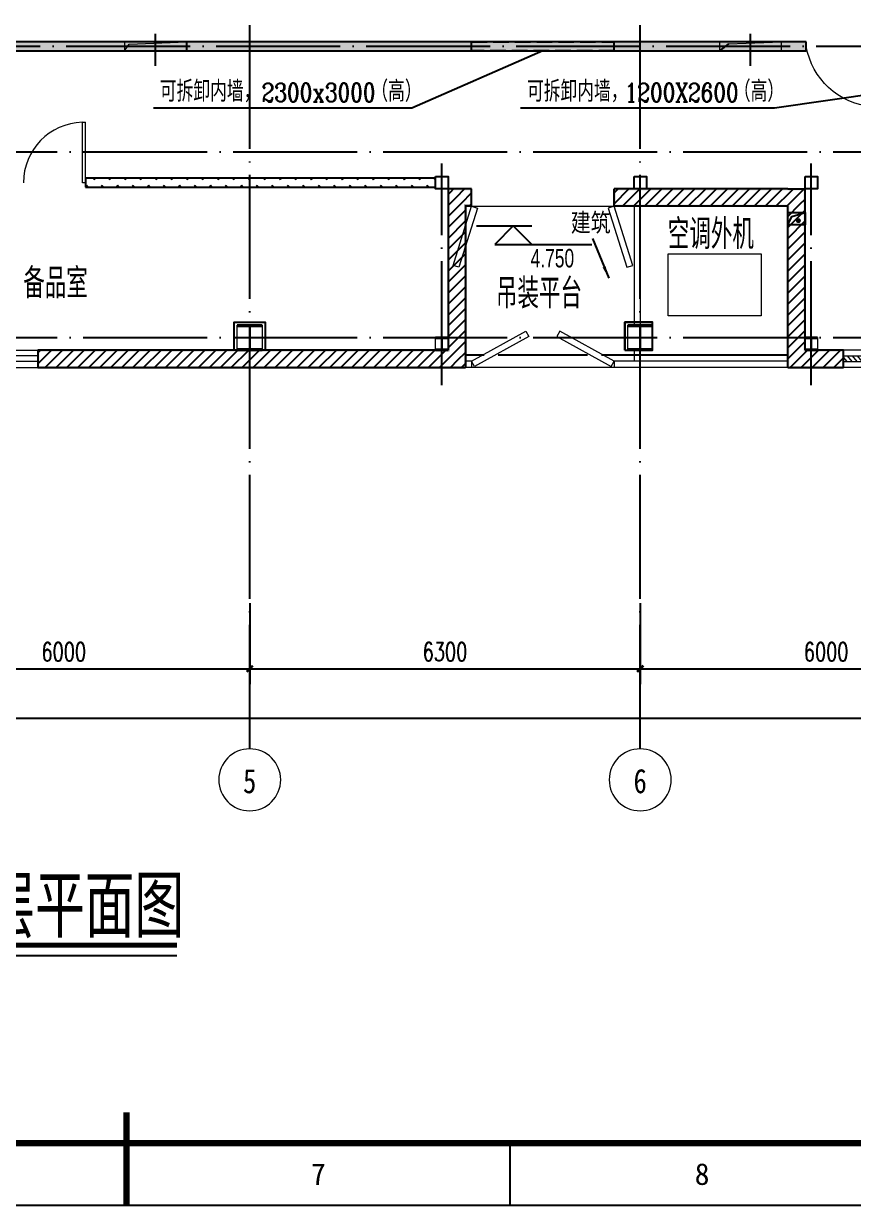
# Model space of a CAD drawing. Extents: x 3213259 to 3716512, y 332899 to 392399.
# Drawn here: x 3614073 to 3627457, y 350299 to 369414 of the extents above; entities that cross this region are included whole.
import ezdxf
from ezdxf.enums import TextEntityAlignment as Align

# ---------------------------------------------------------------- set-up
doc = ezdxf.new("R2010")
doc.units = 0
doc.header["$LTSCALE"] = 1000
doc.header["$MEASUREMENT"] = 0
doc.linetypes.add('DASH', pattern=[0.35, 0.25, -0.1])
doc.linetypes.add('DOTE', pattern=[2.42, 2, -0.2, 0.02, -0.2])
for name, color, linetype in [('AXIS', 3, 'Continuous'), ('COLUMN', 2, 'Continuous'), ('DIM_ELEV', 3, 'Continuous'), ('DIM_LEAD', 3, 'Continuous'), ('DIM_SYMB', 3, 'Continuous'), ('DOTE', 1, 'DOTE'), ('JQFrame_DefaultLayer', 7, 'Continuous'), ('JZX_WALL', 50, 'Continuous'), ('M_Dim', 3, 'Continuous'), ('PUB_HATCH', 8, 'Continuous'), ('PUB_TEXT', 7, 'Continuous'), ('PUB_WALL', 9, 'Continuous'), ('WALL', 7, 'Continuous'), ('WALL-MOVE', 6, 'Continuous'), ('暖通', 151, 'Continuous'), ('立面填充', 8, 'Continuous'), ('防火外包', 12, 'Continuous')]:
    doc.layers.add(name, color=color, linetype=linetype)
for name, color, linetype, lineweight in [('JZX_ViewLine', 30, 'Continuous', 0), ('S-GRID-IDEN', 7, 'Continuous', 18), ('window', 141, 'Continuous', 5), ('通风', 4, 'Continuous', 9)]:
    doc.layers.add(name, color=color, linetype=linetype, lineweight=lineweight)
doc.styles.add('_TCH_DIM', font='sepd_tss.shx', dxfattribs={"bigfont": 'sepd_hzt.shx'})
doc.styles.add('_TCH_DIM_T3', font='SIMPLEX.shx', dxfattribs={"width": 0.705882, "bigfont": 'GBCBIG'})
doc.styles.add('HZ', font='complex8.shx', dxfattribs={"width": 0.8, "bigfont": 'hztxt.shx'})
doc.styles.add('JQFrame_markText', font='txt')
doc.styles.add('sepd_yb2', font='sepd_gbe.shx', dxfattribs={"width": 0.8, "bigfont": 'sepd_gbc.shx'})
doc.styles.get("Standard").update_dxf_attribs({"font": 'SIMPLEX.shx', "bigfont": 'gbcbig.shx'})
doc.dimstyles.new('_TCH_ARCH&&100', dxfattribs={"dimtxt": 297.5, "dimasz": 100, "dimexe": 250, "dimexo": 300, "dimgap": 126.25, "dimtad": 1, "dimdec": 0, "dimzin": 0, "dimdsep": 46, "dimtxsty": '_TCH_DIM_T3', "dimblk": 'ARCHTICK', "dimcen": 0.09, "dimclrt": 7, "dimazin": 2, "dimtfac": 1, "dimtdec": 0, "dimtix": 1, "dimtmove": 2, "dimatfit": 3, "dimfxl": 1, "dimtolj": 1, "dimtzin": 0, "dimarcsym": 0})
pattern_1 = [(45, (-401090.54, -371546.44), (-88.388383, 88.388383), [])]
pattern_2 = [(45, (-401090.54, -371546.47), (-88.388383, 88.388383), [])]
pattern_3 = [(45, (-401048.06, -371600.37), (-125.000003, 125.000003), [40, -136.7767]), (135, (-400769.78, -371600.37), (-125.000003, -125.000003), [40, -136.7767])]

# ---------------------------------------------------------------- blocks, each defined once
blk = doc.blocks.new('轴网 - M_轴线标头 - 圆-208176--3_200m层平面图')
at = {"layer": 'S-GRID-IDEN'}
blk.add_circle((0, 0), 5, dxfattribs=at)
blk = doc.blocks.new('400X400初设工字钢柱')
at = {"layer": 'COLUMN'}
for p, q in [((1414526, 738369), (1414126, 738369)), ((1414126, 738369), (1414126, 738353)), ((1414126, 738353), (1414321, 738353)), ((1414321, 738353), (1414321, 737985)), ((1414331, 737985), (1414331, 738353)), ((1414331, 738353), (1414526, 738353)), ((1414526, 738353), (1414526, 738369)), ((1414321, 737985), (1414126, 737985)), ((1414126, 737985), (1414126, 737969)), ((1414126, 737969), (1414526, 737969)), ((1414526, 737985), (1414331, 737985)), ((1414526, 737969), (1414526, 737985))]:
    blk.add_line(p, q, dxfattribs=at)
at = {"layer": 'JZX_ViewLine'}
blk.add_lwpolyline([(1414126, 738369), (1414526, 738369), (1414526, 737969), (1414126, 737969)], close=True, dxfattribs=at)
blk = doc.blocks.new('200X200初设工字钢柱')
at = {"layer": 'COLUMN'}
for p, q in [((1441726, 719669), (1441526, 719669)), ((1441526, 719669), (1441526, 719661)), ((1441526, 719661), (1441618, 719661)), ((1441623, 719656), (1441623, 719482)), ((1441629, 719482), (1441629, 719656)), ((1441634, 719661), (1441726, 719661)), ((1441726, 719661), (1441726, 719669)), ((1441618, 719477), (1441526, 719477)), ((1441526, 719477), (1441526, 719469)), ((1441526, 719469), (1441726, 719469)), ((1441726, 719477), (1441634, 719477)), ((1441726, 719469), (1441726, 719477))]:
    blk.add_line(p, q, dxfattribs=at)
for centre, start, end in [((1441618, 719656), 0, 90), ((1441634, 719656), 90, 180), ((1441618, 719482), 270, 0), ((1441634, 719482), 180, 270)]:
    blk.add_arc(centre, 5, start, end, dxfattribs=at)
at = {"layer": 'JZX_ViewLine'}
blk.add_lwpolyline([(1441526, 719669), (1441726, 719669), (1441726, 719469), (1441526, 719469)], close=True, dxfattribs=at)
blk = doc.blocks.new('_ArchTick')
at = {"color": 0, "linetype": 'ByBlock', "const_width": 0.4}
blk.add_lwpolyline([(-0.5, -0.5), (0.5, 0.5)], dxfattribs=at)
blk = doc.blocks.new('*D120')
at = {"layer": 'AXIS', "color": 0, "lineweight": -2}
for p, q in [((1946785, 289943), (1946785, 289007)), ((1993645, 289943), (1993645, 289007)), ((1946785, 289257), (1993645, 289257))]:
    blk.add_line(p, q, dxfattribs=at)
at = {"layer": 'Defpoints', "color": 0}
for p in [(1946785, 290243), (1993645, 290243), (1993645, 289257)]:
    blk.add_point(p, dxfattribs=at)
at = {"layer": 'AXIS', "color": 0, "lineweight": -2, "xscale": 100, "yscale": 100, "zscale": 100, "rotation": 180}
blk.add_blockref('_ArchTick', (1946785, 289257), dxfattribs=at)
at = {"layer": 'AXIS', "color": 0, "lineweight": -2, "xscale": 100, "yscale": 100, "zscale": 100}
blk.add_blockref('_ArchTick', (1993645, 289257), dxfattribs=at)
at = {"layer": 'AXIS', "color": 7, "insert": (1970215, 289532), "char_height": 297.5, "attachment_point": 5, "style": '_TCH_DIM_T3'}
blk.add_mtext('\\A1;46860', dxfattribs=at)
blk = doc.blocks.new('*D125')
at = {"layer": 'AXIS', "color": 0, "lineweight": -2}
for p, q in [((1968565, 291113), (1968565, 289807)), ((1974565, 291113), (1974565, 289807)), ((1968565, 290057), (1974565, 290057))]:
    blk.add_line(p, q, dxfattribs=at)
at = {"layer": 'Defpoints', "color": 0}
for p in [(1968565, 291413), (1974565, 291413), (1974565, 290057)]:
    blk.add_point(p, dxfattribs=at)
at = {"layer": 'AXIS', "color": 0, "lineweight": -2, "xscale": 100, "yscale": 100, "zscale": 100, "rotation": 180}
blk.add_blockref('_ArchTick', (1968565, 290057), dxfattribs=at)
at = {"layer": 'AXIS', "color": 0, "lineweight": -2, "xscale": 100, "yscale": 100, "zscale": 100}
blk.add_blockref('_ArchTick', (1974565, 290057), dxfattribs=at)
at = {"layer": 'AXIS', "color": 7, "insert": (1971565, 290332), "char_height": 297.5, "attachment_point": 5, "style": '_TCH_DIM_T3'}
blk.add_mtext('\\A1;6000', dxfattribs=at)
blk = doc.blocks.new('*D126')
at = {"layer": 'AXIS', "color": 0, "lineweight": -2}
for p, q in [((1974565, 291113), (1974565, 289807)), ((1980865, 291113), (1980865, 289807)), ((1974565, 290057), (1980865, 290057))]:
    blk.add_line(p, q, dxfattribs=at)
at = {"layer": 'Defpoints', "color": 0}
for p in [(1974565, 291413), (1980865, 291413), (1980865, 290057)]:
    blk.add_point(p, dxfattribs=at)
at = {"layer": 'AXIS', "color": 0, "lineweight": -2, "xscale": 100, "yscale": 100, "zscale": 100, "rotation": 180}
blk.add_blockref('_ArchTick', (1974565, 290057), dxfattribs=at)
at = {"layer": 'AXIS', "color": 0, "lineweight": -2, "xscale": 100, "yscale": 100, "zscale": 100}
blk.add_blockref('_ArchTick', (1980865, 290057), dxfattribs=at)
at = {"layer": 'AXIS', "color": 7, "insert": (1977715, 290332), "char_height": 297.5, "attachment_point": 5, "style": '_TCH_DIM_T3'}
blk.add_mtext('\\A1;6300', dxfattribs=at)
blk = doc.blocks.new('*D127')
at = {"layer": 'AXIS', "color": 0, "lineweight": -2}
for p, q in [((1980865, 291113), (1980865, 289807)), ((1986865, 291113), (1986865, 289807)), ((1980865, 290057), (1986865, 290057))]:
    blk.add_line(p, q, dxfattribs=at)
at = {"layer": 'Defpoints', "color": 0}
for p in [(1980865, 291413), (1986865, 291413), (1986865, 290057)]:
    blk.add_point(p, dxfattribs=at)
at = {"layer": 'AXIS', "color": 0, "lineweight": -2, "xscale": 100, "yscale": 100, "zscale": 100, "rotation": 180}
blk.add_blockref('_ArchTick', (1980865, 290057), dxfattribs=at)
at = {"layer": 'AXIS', "color": 0, "lineweight": -2, "xscale": 100, "yscale": 100, "zscale": 100}
blk.add_blockref('_ArchTick', (1986865, 290057), dxfattribs=at)
at = {"layer": 'AXIS', "color": 7, "insert": (1983865, 290332), "char_height": 297.5, "attachment_point": 5, "style": '_TCH_DIM_T3'}
blk.add_mtext('\\A1;6000', dxfattribs=at)
blk = doc.blocks.new('$WINLIB2D$00000039')
at = {"color": 0}
for points in [[(-0.5, 0.5), (-0.5, -0.5)], [(0.5, 0.5), (-0.5, 0.5)], [(0.5, -0.5), (0.5, 0.5)], [(-0.5, 0.167), (0.5, 0.167)], [(-0.384, -0.167), (-0.448, 0.167)], [(-0.316, -0.167), (-0.38, 0.167)], [(-0.248, -0.167), (-0.312, 0.167)], [(-0.18, -0.167), (-0.244, 0.167)], [(-0.112, -0.167), (-0.176, 0.167)], [(-0.044, -0.167), (-0.108, 0.167)], [(0.024, -0.167), (-0.04, 0.167)], [(0.092, -0.167), (0.028, 0.167)], [(0.16, -0.167), (0.096, 0.167)], [(0.228, -0.167), (0.164, 0.167)], [(0.296, -0.167), (0.232, 0.167)], [(0.364, -0.167), (0.3, 0.167)], [(0.432, -0.167), (0.368, 0.167)], [(0.5, -0.167), (0.436, 0.167)], [(-0.452, -0.167), (-0.5, 0.084)], [(-0.5, -0.167), (0.5, -0.167)], [(0.5, -0.5), (-0.5, -0.5)]]:
    blk.add_lwpolyline(points, dxfattribs=at)
blk = doc.blocks.new('$TCHSYS$WIN2D')
for p, q in [((-0.5, 0.5), (0.5, 0.5)), ((-0.5, 0.5), (-0.5, -0.5)), ((0.5, 0.5), (0.5, -0.5)), ((0.5, 0.167), (-0.5, 0.167)), ((0.5, -0.167), (-0.5, -0.167)), ((-0.5, -0.5), (0.5, -0.5))]:
    blk.add_line(p, q)
blk = doc.blocks.new('$DorLib2D$00000001')
for p, q in [((0.45, 0.975), (0.5, 0.975)), ((0.45, 0), (0.45, 0.975)), ((0.5, 0), (0.5, 0.975)), ((0.5, 0), (0.45, 0))]:
    blk.add_line(p, q)
at = {"lineweight": 13}
blk.add_arc((0.475, 0), 0.975, 91.4693, 180, dxfattribs=at)
blk = doc.blocks.new('JQStandardFrame-{4B258A19CBAA4C0C9C101374070B2523}')
at = {"layer": 'JQFrame_DefaultLayer', "color": 3}
blk.add_lwpolyline([(0, 0), (743, 0), (743, 420), (0, 420)], close=True, dxfattribs=at)
at = {"layer": 'JQFrame_DefaultLayer', "color": 3, "const_width": 1}
blk.add_lwpolyline([(25, 10), (733, 10), (733, 410), (25, 410)], close=True, dxfattribs=at)
blk.add_lwpolyline([(371.5, 0), (371.5, 15)], dxfattribs=at)
at = {"layer": 'JQFrame_DefaultLayer', "color": 3}
for points in [[(371.5, 0), (371.5, 10)], [(433.42, 0), (433.42, 10)]]:
    blk.add_lwpolyline(points, dxfattribs=at)
at = {"layer": 'JQFrame_DefaultLayer', "color": 3, "char_height": 3.5, "attachment_point": 5, "style": 'JQFrame_markText'}
for s, insert in [('7', (402.46, 5)), ('8', (464.37, 5))]:
    blk.add_mtext(s, dxfattribs=dict(at, insert=insert))
blk = doc.blocks.new('D3')
at = {"layer": 'DIM_SYMB'}
for points in [[(1980358.9, 296357.8), (1980282.5, 296542.6), (1980257.8, 296532.4)], [(1980358.9, 296357.8), (1980282.5, 296542.6), (1980307.1, 296552.8)]]:
    blk.add_hatch(color=256, dxfattribs=at).paths.add_polyline_path(points)
at = {"layer": 'PUB_HATCH'}
h = blk.add_hatch(dxfattribs=at)
h.set_pattern_fill('石膏板', color=256, scale=50, style=0)
h.set_pattern_definition(pattern_3)
h.paths.add_polyline_path([(1983544.8, 300173.4), (1961344.8, 300173.4), (1961344.8, 300025.4), (1983544.8, 300025.4)])
h = blk.add_hatch(dxfattribs=at)
h.set_pattern_fill('石膏板', color=256, scale=50, style=0)
h.set_pattern_definition(pattern_3)
h.paths.add_polyline_path([(1977564.8, 297973.4), (1971914.8, 297973.4), (1971914.8, 297825.4), (1977564.8, 297825.4)])
h = blk.add_hatch(dxfattribs=at)
h.set_pattern_fill('普通砖', color=256, scale=50, style=0)
h.set_pattern_definition(pattern_2)
h.paths.add_polyline_path([(1978144.8, 297519.4), (1978144.8, 297799.4), (1977764.8, 297799.4), (1978044.8, 297519.4)])
h = blk.add_hatch(dxfattribs=at)
h.set_pattern_fill('普通砖', color=256, scale=50, style=0)
h.set_pattern_definition(pattern_2)
h.paths.add_polyline_path([(1978044.8, 297519.4), (1977764.8, 297799.4), (1977764.8, 295199.4), (1978044.8, 294919.4)])
h = blk.add_hatch(dxfattribs=at)
h.set_pattern_fill('普通砖', color=256, scale=50, style=0)
h.set_pattern_definition(pattern_2)
h.paths.add_polyline_path([(1983338.1, 297612.7), (1983269.8, 297774.4), (1983244.8, 297799.4), (1980444.8, 297799.4), (1980444.8, 297519.4), (1983244.8, 297519.4)])
h = blk.add_hatch(dxfattribs=at)
h.set_pattern_fill('普通砖', color=256, scale=50, style=0)
h.set_pattern_definition(pattern_2)
h.paths.add_polyline_path([(1983338.1, 297612.7), (1983499.8, 297519.4), (1983524.8, 297519.4), (1983524.8, 297799.4), (1983244.8, 297799.4), (1983269.8, 297774.4)])
h = blk.add_hatch(dxfattribs=at)
h.set_pattern_fill('普通砖', color=256, scale=50, style=0)
h.set_pattern_definition(pattern_2)
h.paths.add_polyline_path([(1983244.8, 294919.4), (1983524.8, 295199.4), (1983524.8, 297519.4), (1983499.8, 297519.4), (1983338.1, 297612.7), (1983244.8, 297519.4)])
h = blk.add_hatch(dxfattribs=at)
h.set_pattern_fill('普通砖', color=256, scale=50, style=0)
h.set_pattern_definition(pattern_1)
h.paths.add_polyline_path([(1978044.8, 294919.4), (1977764.8, 295199.4), (1971144.8, 295199.4), (1971144.8, 294919.4)])
h = blk.add_hatch(dxfattribs=at)
h.set_pattern_fill('普通砖', color=256, scale=50, style=0)
h.set_pattern_definition(pattern_1)
h.paths.add_polyline_path([(1983524.8, 295199.4), (1983244.8, 294919.4), (1984144.8, 294919.4), (1984144.8, 295199.4)])
at = {"layer": 'PUB_WALL'}
for points in [[(1983544.8, 300160.9), (1983544.8, 300173.4), (1961344.8, 300173.4), (1961344.8, 300160.9)], [(1983544.8, 300025.4), (1983544.8, 300173.4), (1983532.3, 300160.9), (1983532.3, 300037.9)], [(1983544.8, 300025.4), (1983544.8, 300037.9), (1961344.8, 300037.9), (1961344.8, 300025.4)], [(1977564.8, 297973.4), (1971914.8, 297973.4), (1971927.3, 297960.9), (1977552.3, 297960.9)], [(1971914.8, 297973.4), (1971914.8, 297825.4), (1971927.3, 297837.9), (1971927.3, 297960.9)], [(1971914.8, 297825.4), (1977564.8, 297825.4), (1977552.3, 297837.9), (1971927.3, 297837.9)], [(1977564.8, 297825.4), (1977564.8, 297973.4), (1977552.3, 297960.9), (1977552.3, 297837.9)], [(1978144.8, 297799.4), (1977764.8, 297799.4), (1977789.8, 297774.4), (1978144.8, 297774.4)], [(1977764.8, 297799.4), (1977764.8, 295199.4), (1977789.8, 295174.4), (1977789.8, 297774.4)], [(1978144.8, 297519.4), (1978144.8, 297799.4), (1978119.8, 297799.4), (1978119.8, 297519.4)], [(1983244.8, 297799.4), (1980444.8, 297799.4), (1980444.8, 297774.4), (1983269.8, 297774.4)], [(1980444.8, 297519.4), (1980444.8, 297799.4), (1980469.8, 297799.4), (1980469.8, 297519.4)], [(1983244.8, 297799.4), (1983244.8, 297799.4), (1983269.8, 297799.4), (1983269.8, 297774.4)], [(1983244.8, 297799.4), (1983524.8, 297799.4), (1983524.8, 297774.4), (1983244.8, 297774.4)], [(1983524.8, 297519.4), (1983524.8, 297799.4), (1983499.8, 297799.4), (1983499.8, 297519.4)], [(1978144.8, 297519.4), (1978044.8, 297519.4), (1978019.8, 297544.4), (1978144.8, 297544.4)], [(1978044.8, 297519.4), (1978044.8, 294919.4), (1978019.8, 294944.4), (1978019.8, 297544.4)], [(1983244.8, 297519.4), (1980444.8, 297519.4), (1980444.8, 297544.4), (1983269.8, 297544.4)], [(1983244.8, 294919.4), (1983244.8, 297519.4), (1983269.8, 297544.4), (1983269.8, 294944.4)], [(1983524.8, 295199.4), (1983524.8, 297519.4), (1983499.8, 297519.4), (1983499.8, 295174.4)], [(1977764.8, 295199.4), (1971144.8, 295199.4), (1971169.8, 295174.4), (1977789.8, 295174.4)], [(1971144.8, 295199.4), (1971144.8, 294919.4), (1971169.8, 294944.4), (1971169.8, 295174.4)], [(1984144.8, 295199.4), (1983524.8, 295199.4), (1983499.8, 295174.4), (1984119.8, 295174.4)], [(1984144.8, 294919.4), (1984144.8, 295199.4), (1984119.8, 295174.4), (1984119.8, 294944.4)], [(1971144.8, 294919.4), (1978044.8, 294919.4), (1978019.8, 294944.4), (1971169.8, 294944.4)], [(1983244.8, 294919.4), (1984144.8, 294919.4), (1984119.8, 294944.4), (1983269.8, 294944.4)]]:
    blk.add_hatch(color=2, dxfattribs=at).paths.add_polyline_path(points)
at = {"lineweight": 13, "extrusion": (0, 0, -1)}
blk.add_arc((-1984706.6, 300298.1), 1178.7, 275.44328, 350.29576, dxfattribs=at)
at = {"layer": 'COLUMN'}
for points in [[(1977564.8, 297999.4), (1977764.8, 297999.4), (1977764.8, 297799.4), (1977564.8, 297799.4)], [(1980764.8, 297999.4), (1980964.8, 297999.4), (1980964.8, 297799.4), (1980764.8, 297799.4)], [(1983524.8, 297999.4), (1983724.8, 297999.4), (1983724.8, 297799.4), (1983524.8, 297799.4)]]:
    blk.add_lwpolyline(points, close=True, dxfattribs=at)
at = {"layer": 'DIM_ELEV'}
for p, q in [((1978225.5, 297202.4), (1979117.5, 297202.4)), ((1978817.5, 297202.4), (1978517.5, 296902.4)), ((1978817.5, 297202.4), (1979117.5, 296902.4)), ((1978517.5, 296902.4), (1980082.5, 296902.4))]:
    blk.add_line(p, q, dxfattribs=at)
at = {"layer": 'DIM_LEAD'}
for p, q in [((1979294.8, 300025.4), (1977181.1, 299101.4)), ((1985290.8, 299425.4), (1983030.7, 299101.1)), ((1977181.1, 299101.4), (1973010.5, 299101.4)), ((1983030.7, 299101.1), (1978934.6, 299101.1))]:
    blk.add_line(p, q, dxfattribs=at)
at = {"layer": 'DIM_LEAD', "const_width": 40}
blk.add_lwpolyline([(1983401.2, 297274.9, 1), (1983433.1, 297299.1, 1)], format="xyb", close=True, dxfattribs=at)
at = {"layer": 'DIM_SYMB'}
blk.add_lwpolyline([(1980093.1, 297000.7), (1980358.9, 296357.8)], dxfattribs=at)
at = {"layer": 'DOTE'}
for p, q in [((1974564.8, 288764.1), (1974564.8, 320107.2)), ((1980864.8, 288764.1), (1980864.8, 320107.2)), ((1992964.8, 300099.4), (1956190.8, 300099.4)), ((1942838.2, 298399.4), (1998828.7, 298399.4)), ((1977664.8, 294632.9), (1977664.8, 298209.3)), ((1983624.8, 294632.9), (1983624.8, 298209.3)), ((1942838.2, 295399.4), (1998828.7, 295399.4))]:
    blk.add_line(p, q, dxfattribs=at)
at = {"layer": 'JZX_WALL'}
blk.add_line((1973544.8, 300173.4), (1973544.8, 300025.4), dxfattribs=at)
at = {"layer": 'M_Dim', "color": 3}
blk.add_line((1966476.3, 285429.5), (1973391.2, 285429.5), dxfattribs=at)
blk.add_lwpolyline([(1966476.3, 285596.2, 80, 80, 0), (1973391.2, 285596.2, 80, 80, 0)], format="xyseb", dxfattribs=at)
at = {"layer": 'WALL', "color": 2}
for p, q in [((1978144.8, 297799.4), (1977764.8, 297799.4)), ((1977764.8, 297799.4), (1977764.8, 295199.4)), ((1978144.8, 297519.4), (1978144.8, 297799.4)), ((1983244.8, 297799.4), (1980444.8, 297799.4)), ((1980444.8, 297519.4), (1980444.8, 297799.4)), ((1983244.8, 297799.4), (1983524.8, 297799.4)), ((1983524.8, 297519.4), (1983524.8, 297799.4)), ((1978144.8, 297519.4), (1978044.8, 297519.4)), ((1978044.8, 297519.4), (1978044.8, 294919.4)), ((1983244.8, 297519.4), (1980444.8, 297519.4)), ((1983244.8, 294919.4), (1983244.8, 297519.4)), ((1983524.8, 295199.4), (1983524.8, 297519.4)), ((1977764.8, 295199.4), (1971144.8, 295199.4)), ((1971144.8, 295199.4), (1971144.8, 294919.4)), ((1984144.8, 295199.4), (1983524.8, 295199.4)), ((1984144.8, 294919.4), (1984144.8, 295199.4)), ((1971144.8, 294919.4), (1978044.8, 294919.4)), ((1983244.8, 294919.4), (1984144.8, 294919.4))]:
    blk.add_line(p, q, dxfattribs=at)
at = {"layer": 'WALL', "color": 1}
blk.add_lwpolyline([(1980614.8, 295199.4), (1981064.8, 295199.4), (1981064.8, 295649.4), (1980614.8, 295649.4)], close=True, dxfattribs=at)
at = {"layer": 'WALL-MOVE', "color": 2}
for p, q in [((1983544.8, 300173.4), (1961344.8, 300173.4)), ((1983544.8, 300025.4), (1983544.8, 300173.4)), ((1961344.8, 300025.4), (1983544.8, 300025.4)), ((1977564.8, 297973.4), (1971914.8, 297973.4)), ((1971914.8, 297973.4), (1971914.8, 297825.4)), ((1971914.8, 297825.4), (1977564.8, 297825.4)), ((1977564.8, 297825.4), (1977564.8, 297973.4))]:
    blk.add_line(p, q, dxfattribs=at)
at = {"layer": 'window'}
for p, q in [((1978144.8, 297519.4), (1978144.8, 297799.4)), ((1980444.8, 297519.4), (1980444.8, 297799.4)), ((1978144.8, 297519.4), (1980444.8, 297519.4)), ((1980764.8, 297519.4), (1980764.8, 295599.4)), ((1980864.8, 297519.4), (1980864.8, 295599.4)), ((1980764.8, 295199.4), (1980764.8, 295019.4)), ((1980864.8, 295199.4), (1980864.8, 295019.4)), ((1978144.8, 295019.4), (1978044.8, 295019.4)), ((1978144.8, 295019.4), (1978144.8, 294919.4)), ((1983244.8, 295019.4), (1980444.8, 295019.4)), ((1980444.8, 295019.4), (1980444.8, 294919.4)), ((1983244.8, 294919.4), (1978044.8, 294919.4))]:
    blk.add_line(p, q, dxfattribs=at)
for points in [[(1977845, 296565.4), (1978144.8, 297519.4), (1978240.2, 297489.4), (1977940.4, 296535.4), (1977845, 296565.4)], [(1980744.5, 296565.4), (1980444.8, 297519.4), (1980349.4, 297489.4), (1980649.1, 296535.4), (1980744.5, 296565.4)], [(1978144.8, 295019.4), (1979019.2, 295504.6), (1979067.7, 295417.1), (1978193.3, 294932), (1978144.8, 295019.4)], [(1980444.8, 295019.4), (1979570.4, 295504.6), (1979521.8, 295417.1), (1980396.2, 294932), (1980444.8, 295019.4)]]:
    blk.add_lwpolyline(points, dxfattribs=at)
at = {"layer": '暖通', "color": 6}
for points in [[(1983244.8, 297419.4), (1983524.8, 297419.4), (1983524.8, 297219.4), (1983244.8, 297219.4), (1983244.8, 297419.4)], [(1983244.8, 297219.4), (1983309.6, 297354.6), (1983524.8, 297419.4)]]:
    blk.add_lwpolyline(points, dxfattribs=at)
at = {"layer": '立面填充', "color": 2}
for p, q in [((1973044.8, 299783.2), (1973044.8, 300300.7)), ((1978144.8, 300025.4), (1978144.8, 300173.4)), ((1980444.8, 300025.4), (1980444.8, 300173.4)), ((1982291.2, 300140.1), (1982144.8, 300025.4)), ((1982644.8, 299783.2), (1982644.8, 300300.7)), ((1978044.8, 295119.4), (1978348.5, 295119.4)), ((1978575.4, 295119.4), (1980014.1, 295119.4)), ((1980241, 295119.4), (1983244.8, 295119.4))]:
    blk.add_line(p, q, dxfattribs=at)
at = {"layer": '立面填充', "color": 3, "linetype": 'DASH'}
for p, q in [((1978144.8, 300173.4), (1980444.8, 300173.4)), ((1980444.8, 300025.4), (1978144.8, 300025.4))]:
    blk.add_line(p, q, dxfattribs=at)
at = {"layer": '通风'}
for p, q in [((1972544.8, 300025.4), (1972622.3, 300137.3)), ((1972622.3, 300137.3), (1973544.8, 300173.4)), ((1982291.2, 300140.1), (1983144.8, 300173.4))]:
    blk.add_line(p, q, dxfattribs=at)
for points in [[(1972544.8, 300025.4), (1973544.7, 300025.4), (1973544.8, 300173.4), (1972544.8, 300173.4)], [(1982144.8, 300025.4), (1983144.7, 300025.4), (1983144.8, 300173.4), (1982144.8, 300173.4)]]:
    blk.add_lwpolyline(points, close=True, dxfattribs=at)
at = {"layer": '通风', "color": 4}
blk.add_lwpolyline([(1981314.8, 295749.4), (1981314.8, 296749.4), (1982814.8, 296749.4), (1982814.8, 295749.4)], close=True, dxfattribs=at)
at = {"layer": '防火外包'}
for points in [[(1974314.8, 295199.4), (1974314.8, 295649.4), (1974814.8, 295649.4), (1974814.8, 295199.4)], [(1980614.8, 295199.4), (1980614.8, 295649.4), (1981064.8, 295649.4)]]:
    blk.add_lwpolyline(points, dxfattribs=at)
at = {"layer": 'COLUMN'}
for name, p in [('400X400初设工字钢柱', (560238.9, -442769.8)), ('400X400初设工字钢柱', (566538.9, -442769.8)), ('200X200初设工字钢柱', (536038.9, -424269.8)), ('200X200初设工字钢柱', (541998.9, -424269.8))]:
    blk.add_blockref(name, p, dxfattribs=at)
at = {"layer": 'S-GRID-IDEN', "xscale": -99.99999999999993, "yscale": 99.99999999999993, "zscale": 99.99999999999993, "rotation": 180}
for p in [(1974564.8, 288264.1), (1980864.8, 288264.1)]:
    blk.add_blockref('轴网 - M_轴线标头 - 圆-208176--3_200m层平面图', p, dxfattribs=at)
at = {"layer": 'window', "color": 0}
for name, p, xscale, yscale, zscale, rotation in [('$DorLib2D$00000001', (1971414.8, 297899.4), 1000, 1000, 1000, 359.9999999998399), ('$TCHSYS$WIN2D', (1970544.8, 295059.4), -1200, -280, -1200, 180), ('$WINLIB2D$00000039', (1984744.8, 295059.4), -1200, -280, -1200, 180.0000000000013)]:
    blk.add_blockref(name, p, dxfattribs=dict(at, xscale=xscale, yscale=yscale, zscale=zscale, rotation=rotation))
at = {"color": 3, "style": 'HZ', "width": 0.8}
blk.add_text('4.800m层平面图', height=1000, dxfattribs=at).set_placement((1969830.5, 286235.3), align=Align.MIDDLE)
at = {"layer": 'PUB_TEXT'}
for s, height, style, width, p in [('可拆卸内墙，', 337.59, 'HZ', 0.8, (1973115.5, 299206.4)), ('（高）', 337.59, 'HZ', 0.8, (1976528, 299206.4)), ('可拆卸内墙，', 337.59, 'HZ', 0.8, (1979039.6, 299206.1)), ('（高）', 337.59, 'HZ', 0.8, (1982375.7, 299206.1)), ('2300x3000', 297.5, 'HZ', 0.8, (1974758, 299206.4)), ('1200X2600', 297.5, 'HZ', 0.8, (1980615.7, 299206.1)), ('4.750', 297.5, '_TCH_DIM', 0.705882, (1979096.5, 296532.9))]:
    blk.add_text(s, height=height, dxfattribs=dict(at, style=style, width=width)).set_placement(p)
at = {"layer": 'PUB_TEXT', "style": '_TCH_DIM'}
blk.add_text('建筑', height=337.59, dxfattribs=at).set_placement((1979745.2, 297075.7))
at = {"layer": 'PUB_TEXT'}
for s, p in [('空调外机', (1981310.8, 296828.6)), ('备品室', (1970911.8, 296036.3)), ('吊装平台', (1978537.3, 295871))]:
    blk.add_text(s, height=482.27, dxfattribs=at).set_placement(p)
at = {"layer": 'S-GRID-IDEN', "lineweight": 15, "char_height": 393.182, "width": 347.943, "attachment_point": 8, "line_spacing_factor": 0.887216, "style": 'sepd_yb2'}
for s, insert in [('\\f黑体|b0|i0|c134|p49|;5', (1974564.6, 288042.1)), ('\\f黑体|b0|i0|c134|p49|;6', (1980864.6, 288042.1))]:
    blk.add_mtext(s, dxfattribs=dict(at, insert=insert))
at = {"layer": 'AXIS', "color": 3}
for p1, p2, distance, picture, middle in [((1968564.8, 291412.6), (1974564.8, 291412.6), -1355.5, '*D125', (1971564.8, 290332.1)), ((1974564.8, 291412.6), (1980864.8, 291412.6), -1355.5, '*D126', (1977714.8, 290332.1)), ((1980864.8, 291412.6), (1986864.8, 291412.6), -1355.5, '*D127', (1983864.8, 290332.1)), ((1946784.8, 290243.4), (1993644.8, 290243.4), -986.3, '*D120', (1970214.8, 289532.1))]:
    dim = blk.add_aligned_dim(p1=p1, p2=p2, distance=distance, dimstyle='_TCH_ARCH&&100', dxfattribs=at)
    dim.commit()
    dim.dimension.update_dxf_attribs({"geometry": picture, "text_midpoint": middle})

msp = doc.modelspace()

# ---------------------------------------------------------------- block references
at = {"xscale": 100, "yscale": 100, "zscale": 100}
msp.add_blockref('JQStandardFrame-{4B258A19CBAA4C0C9C101374070B2523}', (3578580.684, 350349.078), dxfattribs=at)
msp.add_blockref('D3', (1643154.162, 68949.012))

doc.saveas('drawing.dxf')
